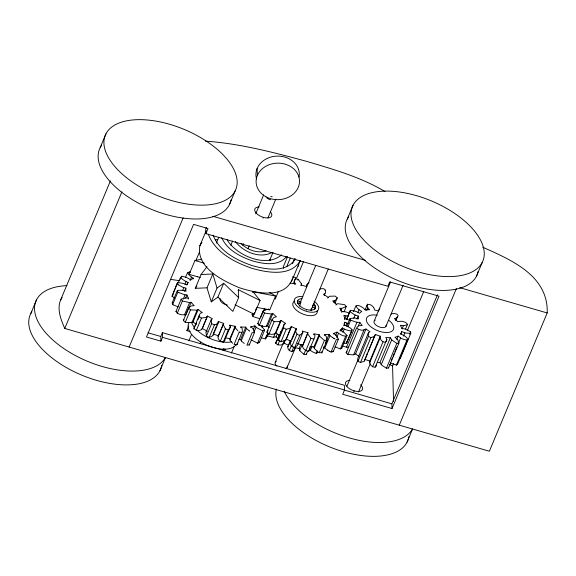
<?xml version="1.0" encoding="UTF-8"?>
<svg xmlns="http://www.w3.org/2000/svg" width="576" height="576" viewBox="0 0 576 576"><rect width="100%" height="100%" fill="white"/><g stroke="black" fill="none" stroke-linecap="round" stroke-linejoin="round"><path stroke-width="0.86" d="M285.127 340.502L284.069 343.03L282.802 344.333A5.004 2.527 22.7 0 1 282.362 344.549C279.605 346.068 273.348 344.066 276.775 340.769M399.463 358.279L400.298 358.229L400.334 357.394M400.334 358.222L410.746 333.331L410.666 331.826L409.658 334.339M237.298 343.03L236.873 344.866L242.388 331.423L242.122 328.342L240.941 326.974L240.617 327.751M376.416 364.45A5.004 2.527 22.7 0 1 376.459 364.774C376.286 369.31 370.613 366.473 369.821 363.355A5.004 2.527 22.7 0 1 369.677 362.844L369.821 361.066L380.232 336.175A23.155 11.693 22.7 0 1 375.336 334.426L368.179 351.533M396.821 343.332L386.417 368.222L388.526 367.992L398.938 343.102L396.821 343.332L392.227 340.315A5.004 2.527 22.7 0 1 391.716 339.79L390.355 337.73A23.155 11.693 22.7 0 1 385.776 337.399L386.784 339.408A5.004 2.527 22.7 0 1 386.87 339.883C386.69 344.434 380.995 341.568 380.225 338.443A5.004 2.527 22.7 0 1 380.081 337.954L380.232 336.175M237.902 330.854L235.404 327.96L235.109 326.268A42.689 21.557 22.7 0 1 229.802 325.166L230.422 326.491L225.223 338.94C224.892 345.11 216.094 340.2 218.484 335.844L223.69 323.395A42.689 21.557 22.7 0 1 218.362 321.422L218.39 322.625L213.185 335.074C211.615 337.09 208.498 338.09 206.431 336.089L211.63 323.647L211.19 319.781L212.465 318.744A42.689 21.557 22.7 0 1 207.547 316.051L202.342 328.493C200.21 332.69 190.217 329.551 195.559 325.462M193.788 328.925L199.598 314.316L200.758 313.013L202.349 312.667A42.689 21.557 22.7 0 1 198.23 309.478L197.093 310.169L191.887 322.618L193.032 321.926L198.23 309.478M324.281 335.462L324.612 334.685L326.268 336.406L327.01 340.394L321.804 352.836L321.833 351.662M321.804 352.836L318.881 352.541M306.576 353.376L306.302 354.442L307.62 351.288M292.471 277.949L292.327 278.834M174.485 298.08L172.044 296.251L177.581 282.485L183.276 283.414L186.674 284.933A42.689 21.557 22.7 0 1 188.107 282.42C185.753 281.592 177.998 277.445 182.282 276.271C185.184 277.121 188.273 277.87 190.555 279.965A42.689 21.557 22.7 0 1 193.392 278.215C190.879 277.214 184.529 271.325 190.368 272.203M172.008 296.446L177.581 282.485M291.312 326.498L290.333 328.126L286.236 329.285L281.038 341.734L285.84 340.049L291.312 326.498A42.689 21.557 22.7 0 0 296.489 328.86L295.646 329.702L290.441 342.144C290.491 344.657 290.707 346.68 294.617 347.666L299.822 335.225L302.746 332.798L302.551 331.106A42.689 21.557 22.7 0 0 307.922 332.654L302.458 346.212C303.3 350.813 310.867 353.65 309.658 347.702M292.27 279.13C284.45 299.614 255.233 292.896 239.335 287.734C222.775 280.757 196.02 267.689 199.822 245.88L206.064 230.94M300.838 285.653L301.522 283.939L301.27 285.098A42.689 21.557 22.7 0 1 306.641 286.654L306.317 287.431M302.458 346.212L307.922 332.654M295.646 329.702C295.351 331.632 296.791 335.448 299.822 335.225M295.524 346.853L294.523 349.25A5.004 2.527 22.7 0 1 294.415 349.646C292.615 353.21 287.669 350.784 287.741 347.256A5.004 2.527 22.7 0 1 287.791 346.838L290.448 340.481M351.173 320.342L356.184 322.15A5.004 2.527 22.7 0 0 356.926 322.279L359.827 322.366A23.155 11.693 22.7 0 0 362.189 325.526L359.46 325.678A5.004 2.527 22.7 0 0 358.92 325.814C353.232 328.486 362.153 331.049 363.456 329.983A5.004 2.527 22.7 0 0 364.032 329.875L365.969 328.997A23.155 11.693 22.7 0 0 370.066 331.769L368.446 332.863A5.004 2.527 22.7 0 0 368.208 333.202L368.417 336.391L357.984 361.224L360.446 362.506L364.104 361.289A5.004 2.527 22.7 0 0 364.399 360.958L367.524 353.088M364.414 360.943L375.336 334.426M110.426 180.871L60.516 300.211C56.794 309.614 61.013 319.766 64.757 328.45L489.377 451.231L547.2 312.955C548.453 275.58 511.243 259.992 482.753 247.19M346.745 319.01L350.446 310.277L355.882 311.407A5.004 2.527 22.7 0 1 356.63 311.71L359.575 313.315A23.155 11.693 22.7 0 1 361.8 311.479L359.021 309.737A5.004 2.527 22.7 0 1 358.459 309.276C353.362 304.546 358.272 304.315 362.83 307.685A5.004 2.527 22.7 0 1 363.427 308.131L365.443 310.154A23.155 11.693 22.7 0 1 369.454 309.722L367.754 307.692A5.004 2.527 22.7 0 1 367.481 307.181C365.328 302.508 371.851 304.186 373.723 307.634M323.906 347.069L323.446 348.098M281.038 341.734L278.388 340.286L283.594 327.838L283.846 324.713L285.71 323.438A42.689 21.557 22.7 0 1 281.146 320.465L275.94 332.914C273.838 335.7 264.089 334.217 268.135 330.286M266.731 332.424L271.994 319.831M334.98 303.228L337.255 297.778L335.045 296.064L329.35 296.294L327.722 298.073M267.977 217.901L275.796 199.116M275.429 361.937L282.881 343.994M30.787 313.574L36.569 299.75M100.181 147.65L105.962 133.819M64.757 328.45L121.889 191.837M129.125 347.062L183.139 217.901M178.114 283.09L180.569 277.315M180.396 279.23L180.72 278.453M181.375 276.898L181.699 276.12M173.203 304.848L172.642 304.567L172.188 302.81L177.394 290.369L182.477 290.232L185.99 291.226A42.689 21.557 22.7 0 1 185.904 288.144L182.981 287.374L178.668 284.99M172.642 304.567L177.847 292.126L177.394 290.369M205.884 233.64L208.015 228.542L193.586 224.366L146.491 336.996L160.92 341.165L160.79 336.478L162.382 332.654L344.383 385.279L344.513 389.974L342.713 394.272L392.018 408.528L439.006 296.186L389.7 281.93L387.886 286.265L205.884 233.64L205.754 228.953L206.366 227.491M185.479 277.481L187.574 272.534M189.086 272.578L189.418 271.8M160.92 341.165L162.518 337.349L162.382 332.654M184.982 284.134L186.019 281.642M201.902 259.193L194.954 260.518L189.173 274.342L200.29 277.56M182.786 290.203L183.823 287.712M196.034 260.237L199.649 251.597M187.927 310.025L185.976 314.69C182.599 315.151 177.797 314.755 175.946 311.58L181.152 299.138L186.091 297.893L188.554 298.332L188.23 299.11M187.135 284.753L188.107 282.42M184.601 291.254L185.904 288.144M190.073 280.483L191.462 277.164M177.192 313.438L182.39 300.989L181.152 299.138M183.319 299.038L185.054 294.883L186.955 294.941A42.689 21.557 22.7 0 0 188.554 298.332M193.068 278.993L193.392 278.215M185.652 298.051L186.955 294.941M159.955 370.735L165.398 357.718M229.349 204.804L235.13 190.98A70.668 35.69 22.7 0 0 152.46 120.578A70.668 35.69 22.7 0 0 124.049 175.644A70.668 35.69 22.7 0 0 235.13 190.98M201.06 274.5L212.803 274.003L207.014 287.834L195.278 288.324L201.06 274.5L207.014 266.623M184.406 315.022L189.612 302.58L191.182 302.249A42.689 21.557 22.7 0 0 194.155 305.676L191.282 305.928L188.568 308.059L190.476 309.881L197.057 310.176M191.851 322.625L185.27 322.33L183.348 320.53L188.554 308.081M188.251 309.247L191.182 302.249M216.331 243.166L218.765 237.355M185.27 322.33L190.476 309.881M190.246 331.61L186.854 330.631L188.755 326.095M188.878 340.812L191.585 334.325M195.926 324.619L196.618 322.956M198.007 319.637L199.742 315.49M230.81 245.239L232.546 241.092M196.243 330.523L201.449 318.074L206.1 317.434L207.547 316.051M207.014 287.834L211.27 301.889L217.051 288.065L223.704 283.255L238.644 297.583L232.862 311.407L217.922 297.079L223.704 283.255M201.78 329.479L206.986 317.03M200.182 343.375L200.722 342.079M206.431 336.089L205.956 332.316L211.363 319.428M242.59 245.218L243.281 243.562M255.722 213.818L263.678 194.81M209.21 337.356L214.416 324.914L216.986 323.878L218.39 322.625M248.148 248.386L249.235 245.794M213.48 333.086L213.804 332.309M214.128 331.531L214.783 329.976M215.107 329.198L216.079 326.866M216.734 325.31L217.706 322.978M218.03 322.2L218.362 321.422M263.03 218.246L263.39 217.375M217.93 336.83L223.69 323.395M238.068 290.606L238.428 289.742L260.057 300.499L254.275 314.323L235.044 304.769M220.241 341.446L225.446 328.997L223.128 324.382M229.478 325.944L229.802 325.166M223.128 342.281L228.334 329.832L229.882 328.205L230.429 326.542M223.178 350.568L223.848 348.97M224.611 350.77L225.281 349.178M232.668 343.267L230.184 340.38L229.903 338.71L235.109 326.268M229.939 339.919L235.145 327.47M252.662 292.594L253.022 291.73L275.544 296.035L269.762 309.859L256.766 307.382M236.866 344.887L234.072 344.52L239.206 332.021M269.532 260.654L273.002 252.36M231.415 353.11L234.122 346.63M244.274 343.476L241.488 341.179L240.588 339.552L245.794 327.11A42.689 21.557 22.7 0 1 240.941 326.974M241.214 340.884L246.42 328.435L245.794 327.11M253.03 316.577L252.079 314.712L252.727 313.157M252.936 316.541L254.671 312.386M255.362 310.73L256.406 308.239M250.56 327.478L250.884 326.7A42.689 21.557 22.7 0 0 254.887 325.865L256.889 327.802L261.648 330.307M253.152 330.012L254.887 325.865M254.506 332.532L252.101 332.726L246.902 345.168L249.307 344.974L254.506 332.532L253.195 328.896L250.884 326.7M253.973 332.179L256.054 327.204M272.023 319.759L273.982 317.34L276.458 316.836A42.689 21.557 22.7 0 1 272.873 313.495L267.674 325.937C264.449 326.909 259.776 326.578 257.717 323.662L262.922 311.22L266.018 309.614L268.819 309.514M260.914 317.074L264.384 308.779M258.487 325.152L258.818 324.374M287.568 256.579L283.363 266.623L283.414 268.294M265.55 310.039L265.882 309.262M259.315 325.505L264.521 313.063L262.922 311.22M286.934 266.09L290.297 258.055M261.871 327.19L262.57 325.534M275.177 299.21L278.431 291.434M250.848 339.653L257.537 343.217L262.793 330.79L264.65 330.084L261.13 325.735M257.587 343.238L259.445 342.533L264.65 330.084M266.321 326.448L271.519 314.006L272.873 313.495M292.522 263.693L294.602 258.718M261.223 337.694L265.306 338.911L267.905 332.69M265.306 338.911L266.465 337.752L268.2 333.605M277.855 338.566A23.155 11.693 22.7 0 1 276.084 336.823L273.593 337.226A5.004 2.527 22.7 0 1 272.916 337.219L267.444 335.952L268.438 333.569M268.942 334.138L274.147 321.696L279.259 321.588L281.146 320.465M291.571 281.405L300.247 260.662C290.671 276.962 267.35 272.671 252.115 268.373C234.662 262.375 215.352 252.518 208.325 234.302M298.145 266.393L298.699 265.054M293.321 283.709L295.402 278.726L298.26 279.324L301.522 283.939M303.394 261.842L296.669 277.913L292.579 276.732M294.905 284.63L295.229 283.853L294.242 281.441L295.402 278.726M273.622 337.226L280.296 321.307M297.936 280.102L298.26 279.324M276.084 336.823L277.142 334.296M275.652 343.498L279.18 335.066M280.238 332.539L280.591 331.697M277.524 339.718L279.187 335.75M284.357 323.95L278.554 337.378L278.388 340.286M277.812 344.959L279.806 340.2M297.324 301.536L297.598 300.888L300.535 301.738A6.509 3.29 22.7 0 0 300.586 303.61L299.498 306.209M297.374 303.408L297.648 302.76L300.586 303.61M282.823 344.318L284.479 340.351M299.902 303.25L315.727 265.493M285.84 340.049L291.038 327.607M287.798 346.824L289.764 342.835M290.117 341.993L290.462 341.15M291.982 339.646L296.489 328.86M289.253 350.712L291.37 345.658M306.346 310.19L306.619 309.542M291.751 346.608L296.95 334.159M291.838 351.641L293.825 346.882M347.27 219.096L353.052 205.265M311.062 310.277L328.277 269.006M302.227 331.884L302.551 331.106M302.882 332.381L297.482 345.348L294.646 347.659M315.029 306.655L315.302 306.007L312.365 305.158M314.633 309.614L314.813 309.182M314.906 308.966L315.353 307.886L312.415 307.037A6.509 3.29 22.7 0 0 312.466 305.417M306.295 354.463L303.883 354.29L300.096 350.914A5.004 2.527 22.7 0 1 299.772 350.41L299.153 348.43L300.809 344.462M299.765 350.381L302.083 344.83M325.274 290.7C324.727 287.352 320.602 288.871 319.435 289.354M324.137 295.466L325.534 292.507L325.598 289.922M303.883 354.29L305.647 350.078M305.726 350.885L310.932 338.436L307.663 333.763M313.632 334.685L313.956 333.907A42.689 21.557 22.7 0 0 319.09 334.534L319.882 336.42L323.28 339.494M308.585 351.475L314.777 337.183L314.892 335.362L313.956 333.907M317.606 352.21C317.354 354.571 312.818 352.109 310.975 350.842A5.004 2.527 22.7 0 1 310.378 350.395L312.012 346.414M317.239 351.288L314.518 348.667L313.884 346.975L319.09 334.534M314.222 348.257L319.428 335.815M333.792 302.436C334.116 300.413 336.679 300.002 337.19 297.95M335.988 305.042L336.312 304.265L338.069 303.725L344.671 304.697L346.27 306.54L343.994 311.983M316.188 353.398L317.246 350.87M319.198 352.764L324.403 340.322L327.01 340.394M325.267 343.454L329.083 334.325A42.689 21.557 22.7 0 1 324.612 334.685M323.359 348.25L323.712 347.407M327.542 350.15L324.785 348.12L329.99 335.678L329.083 334.325M340.668 310.896L341.712 308.405L346.27 306.54M341.683 312.386L342.014 311.609A42.689 21.557 22.7 0 0 339.703 308.16L341.748 308.405M333.31 334.152L333.634 333.374A42.689 21.557 22.7 0 0 337.09 332.064C339.689 334.102 343.915 337.378 347.083 335.556L341.878 347.998L340.358 348.941L335.016 346.795M335.707 335.383L337.09 332.064M336.758 337.522L338.494 333.374M344.354 319.514L344.678 318.73A42.689 21.557 22.7 0 0 343.829 315.468L348.178 316.138M344.887 318.564L345.931 316.073M331.056 352.102L336.262 339.653L338.414 339.199L333.209 351.648L330.962 352.051M339.984 330.854L340.315 330.077A42.689 21.557 22.7 0 0 342.468 327.917C344.844 329.789 347.882 330.365 350.77 330.97C354.96 329.436 346.061 325.519 344.095 325.058L343.771 325.836M341.078 331.236L342.468 327.917M344.081 323.892L344.772 322.236L348.178 323.489M342.144 329.724L342.468 328.946M346.543 319.608L350.446 310.277M342.871 332.402L344.254 329.083M345.766 325.642L346.802 323.158M346.81 326.282L350.064 318.506L354.47 317.952A5.004 2.527 22.7 0 1 355.198 318.046L358.402 318.859A23.155 11.693 22.7 0 1 358.322 316.044L355.147 315.022A5.004 2.527 22.7 0 1 354.377 314.676L349.862 311.537M353.498 311.551L355.939 305.77M347.947 326.765L350.719 320.126L350.064 318.506M340.358 348.941L345.557 336.492M353.765 318.341L355.147 315.022M358.006 312.242L359.05 309.758M343.634 343.008L346.284 343.534L351.54 331.099M346.334 343.541L352.31 329.746M357.026 319.154L358.322 316.044M342.482 345.982L345.737 347.033A5.004 2.527 22.7 0 0 346.514 347.162L356.962 322.279M365.969 328.997L355.558 353.887L353.621 354.766A5.004 2.527 22.7 0 1 353.045 354.874L347.89 354.427L346.133 352.822L356.544 327.931M358.531 325.476L359.827 322.366M365.083 309.874L367.51 304.063M347.89 354.427L358.294 329.537M366.71 310.176L367.754 307.692M353.65 354.758L364.061 329.868M368.46 332.849L358.049 357.739A5.004 2.527 22.7 0 0 357.804 358.092L357.984 361.224M346.99 386.1L358.034 359.698M374.306 320.774L390.557 281.923M360.482 362.506L370.858 337.615L374.53 336.384A5.004 2.527 22.7 0 0 374.81 336.067L374.825 336.053M353.808 391.73L354.168 390.866M369.67 362.822L380.081 337.932M358.481 391.99L370.21 363.931M385.798 326.671L403.085 285.336M372.542 366.84L382.954 341.95M375.113 367.402L386.791 339.43M395.568 320.508L396.634 318.01A5.004 2.527 22.7 0 0 397.03 317.765C401.026 313.322 392.45 313.013 391.442 313.978A5.004 2.527 22.7 0 0 391.003 314.201L391.003 314.201M396.202 319.702L397.498 316.591M386.33 368.179L381.773 365.155A5.004 2.527 22.7 0 1 381.305 364.673L379.951 362.614L390.355 337.73M381.29 364.651L391.694 339.761M396.734 339.386L398.117 336.074L400.673 337.939A5.004 2.527 22.7 0 0 401.364 338.328C408.074 341.849 409.608 339.041 404.395 335.822A5.004 2.527 22.7 0 0 403.726 335.412L400.644 333.986A23.155 11.693 22.7 0 0 401.746 331.589L404.914 332.834A5.004 2.527 22.7 0 0 405.67 333.036L410.746 333.331M402.034 328.961L403.452 325.642A5.004 2.527 22.7 0 0 404.107 325.62C411.581 324.634 403.099 320.724 400.889 321.307A5.004 2.527 22.7 0 0 400.212 321.3L397.721 321.71A23.155 11.693 22.7 0 0 394.394 318.65L396.612 318.024M400.702 334.073L401.746 331.589M391.277 360.317L392.321 357.833M393.012 356.17L394.056 353.686M394.747 352.022L396.828 347.047M398.218 343.728L400.644 337.918M405.648 328.91L407.599 324.245M403.488 336.139L404.878 332.82M393.559 401.458L392.566 366.012L393.61 363.528M407.484 330.336L423.792 291.348M390.269 362.83L390.233 362.808A5.004 2.527 22.7 0 0 390.96 363.218L396.446 365.112L406.85 340.222M396.446 365.112L397.613 364.147L408.024 339.257M392.018 408.528L391.889 403.841L437.486 294.804M399.254 425.174L456.386 288.554M407.052 442.181L412.495 429.163M476.446 276.25L482.227 262.426A70.668 35.69 22.7 0 0 399.557 192.024A70.668 35.69 22.7 0 0 371.138 247.09A70.668 35.69 22.7 0 0 482.227 262.426M199.822 245.88L201.312 243.202M286.92 367.826L295.43 347.609M295.394 258.768C286.661 273.348 265.745 269.467 252.029 265.558C236.513 260.172 219.283 251.388 213.12 235.123M346.133 352.822L347.04 351.619M60.516 300.211L62.122 297.504M286.423 256.658C278.244 266.854 262.771 263.858 251.813 260.683C239.926 256.507 227.074 249.826 221.746 237.73M281.448 254.88C266.357 268.452 235.886 255.29 226.908 239.486M195.278 288.324L196.898 286.178M183.348 320.53L184.025 319.759M313.805 339.012L310.932 338.436M201.629 242.791L201.967 242.395M379.872 308.196L379.39 308.88A5.004 2.527 22.7 0 0 379.282 309.276L378.583 310.954A23.155 11.693 22.7 0 0 374.652 310.097L374.04 308.146A5.004 2.527 22.7 0 0 373.723 307.634M290.441 342.144L291.283 341.302A42.689 21.557 22.7 0 1 286.106 338.94M257.717 323.662L258.329 323.215M272.016 252.497C260.05 258.854 244.022 252.252 235.958 242.309M228.334 329.832L225.446 328.997M211.27 301.889L217.922 297.079M206.158 331.87L207.266 331.186M309.031 282.708L306.562 284.753L306.641 286.654M175.946 311.58L176.537 311.314M277.193 340.51L277.171 340.517A5.004 2.527 22.7 0 0 276.862 340.697M266.112 250.855C257.414 253.771 247.262 249.912 241.135 243.439M324.835 293.81L323.482 294.322A42.689 21.557 22.7 0 1 328.046 297.295M252.079 314.712L252.734 314.539M215.266 239.933L217.699 239.436M172.188 302.81L172.93 302.717M370.894 337.615L368.417 336.391M271.49 314.014L264.521 313.063M334.483 300.78L332.734 300.917A42.689 21.557 22.7 0 1 336.312 304.265M342.014 311.609L344.642 311.602L349.517 313.056M189.612 302.58L182.39 300.989M346.55 347.17L348.703 347.234M205.445 141.134C239.818 143.532 273.362 152.323 306.49 161.33C333.331 169.322 360.763 177.091 384.991 191.527M172.375 294.926L173.11 294.991M242.071 332.446L239.306 332.107M403.423 325.642L400.399 325.296A23.155 11.693 22.7 0 1 401.652 328.378L404.806 328.954A5.004 2.527 22.7 0 1 405.562 329.191L410.63 331.798M344.678 318.73L349.898 320.227M260.057 318.715L253.85 316.908M170.518 279.36L179.604 280.714M185.054 294.883L178.87 292.622M212.839 216.281L365.602 260.446M459.655 287.647L547.2 312.955M194.954 260.518L204.365 263.239M148.054 332.798L160.79 336.478M162.518 337.349L344.513 389.974M344.282 390.074L391.889 403.841M178.25 306.907L173.477 304.978M262.793 330.79L262.31 330.588M214.416 324.914L211.63 323.647M340.315 330.077L343.483 331.826L347.062 335.52M178.776 292.579L178.171 292.284M330.458 351.792L329.918 351.511M392.566 366.012L389.47 364.406M286.236 329.285L283.594 327.838M334.944 338.976L334.375 338.659M329.558 351.324L329.17 351.108M334.289 338.616L333.943 338.422M329.04 351.036L327.586 350.172M333.814 338.35L332.784 337.73M269.561 292.363L275.544 296.035M268.265 308.945L269.762 309.859M332.705 337.68L330.048 335.729M201.449 318.074L198.994 316.476M333.634 333.374L336.283 335.441L338.407 339.17M178.546 284.911L177.257 284.033M249.674 331.164L249.257 330.876M324.36 340.294L323.885 339.955M249.106 330.768L246.42 328.435M318.377 352.166L317.383 351.403M274.147 321.696L271.93 319.975M346.464 341.654L347.105 342.187M265.817 337.111L266.465 337.752M309.355 349.38L310.356 350.374M397.159 363.593L397.613 364.147M341.41 347.4L341.878 347.998M253.022 291.73L260.057 300.499M267.444 335.952L266.954 335.326M269.525 259.495L270.259 260.424M323.878 346.774L324.785 348.12M259.034 341.842L259.445 342.533M235.793 242.057L235.498 241.553M332.986 351.065L333.209 351.648M212.803 274.003L217.051 288.065M249.12 344.016L249.307 344.974M388.454 367.409L388.526 367.992M398.93 343.051L397.663 339.703A5.004 2.527 22.7 0 0 397.224 339.192L394.913 337.241A23.155 11.693 22.7 0 0 398.117 336.074M257.148 168.451L257.35 175.486M238.428 289.742L238.644 297.583M213.185 335.074L213.156 333.864A42.689 21.557 22.7 0 0 218.484 335.844M299.153 348.43A23.155 11.693 22.7 0 1 294.581 347.443M288.706 345.362A23.155 11.693 22.7 0 1 284.069 343.03M290.102 283.226A42.689 21.557 22.7 0 1 295.229 283.853M344.772 322.236A42.689 21.557 22.7 0 1 344.095 325.058M313.884 346.975A42.689 21.557 22.7 0 1 310.054 346.55M302.724 345.103A42.689 21.557 22.7 0 1 297.346 343.548M279.914 335.527A42.689 21.557 22.7 0 1 275.94 332.914M269.172 327.413A42.689 21.557 22.7 0 1 267.674 325.937M311.616 309.074A8.251 4.169 22.7 0 1 311.839 309.427M231.026 199.987A70.668 35.69 22.7 0 1 150.394 208.901A70.668 35.69 22.7 0 1 101.7 145.188M165.398 357.538A70.668 35.69 22.7 0 1 60.79 346.406A70.668 35.69 22.7 0 1 67.003 285.638M161.77 365.177A70.668 35.69 22.7 0 1 82.325 375.379A70.668 35.69 22.7 0 1 31.889 311.717M388.915 320.4A14.573 7.358 22.7 0 1 388.368 332.417A14.573 7.358 22.7 0 1 367.56 323.251A14.573 7.358 22.7 0 1 377.194 315.238M379.951 362.614A23.155 11.693 22.7 0 1 377.424 362.52M369.821 361.066A23.155 11.693 22.7 0 1 364.925 359.309M359.114 356.335A23.155 11.693 22.7 0 1 355.558 353.887M478.123 271.433A70.668 35.69 22.7 0 1 397.483 280.346A70.668 35.69 22.7 0 1 348.79 216.634M412.495 428.983A70.668 35.69 22.7 0 1 348.718 437.76A70.668 35.69 22.7 0 1 284.256 391.248M408.859 436.622A70.668 35.69 22.7 0 1 335.434 449.143A70.668 35.69 22.7 0 1 276.358 389.117M386.158 325.174A6.509 3.29 22.7 0 1 378.353 326.57A6.509 3.29 22.7 0 1 375.221 320.126M314.064 301.162A13.025 6.581 22.7 0 1 314.402 312.077A13.025 6.581 22.7 0 1 295.69 304.502A13.025 6.581 22.7 0 1 302.904 296.647M317.239 310.745A13.025 6.581 22.7 0 1 302.249 313.805A13.025 6.581 22.7 0 1 294.646 301.025M313.733 303.523A9.547 4.824 22.7 0 1 311.522 310.126A9.547 4.824 22.7 0 1 298.829 304.812A9.547 4.824 22.7 0 1 302.011 298.613M299.887 302.112A9.547 4.824 22.7 0 1 301.27 302.076M312.286 306.979A9.547 4.824 22.7 0 1 312.739 307.498M311.062 309.002A6.509 3.29 22.7 0 1 311.098 310.183M270.374 211.838A9.115 4.601 22.7 0 1 267.833 217.951A9.115 4.601 22.7 0 1 255.83 212.695A9.115 4.601 22.7 0 1 259.186 206.942M360.619 384.775A9.115 4.601 22.7 0 1 359.093 391.399A9.115 4.601 22.7 0 1 346.752 386.374A9.115 4.601 22.7 0 1 349.963 380.434M287.194 365.983A6.509 3.29 22.7 0 1 285.588 368.626M276.905 366.113A6.509 3.29 22.7 0 1 276.35 361.289M236.102 344.599A26.05 13.154 22.7 0 1 205.337 344.578A26.05 13.154 22.7 0 1 189.216 322.294M186.854 330.631A26.05 13.154 22.7 0 1 187.675 330.098M231.336 341.928A26.05 13.154 22.7 0 1 197.287 330.415M193.918 326.686A26.05 13.154 22.7 0 1 191.477 322.106M197.316 276.732A42.689 21.557 22.7 0 1 197.791 276.602M240.588 339.552A42.689 21.557 22.7 0 1 238.81 339.559M229.903 338.71A42.689 21.557 22.7 0 1 225.598 337.846M206.95 331.027A42.689 21.557 22.7 0 1 202.342 328.493M196.078 324.331A42.689 21.557 22.7 0 1 193.032 321.926M223.956 348.682A16.495 8.33 22.7 0 1 222.559 349.862M227.318 305.078A6.509 3.29 22.7 0 1 220.176 298.62M256.529 178.877A21.708 18.266 -1.6 0 1 276.718 156.125A21.708 18.266 -1.6 0 1 299.052 177.041M270.59 199.728A6.444 4.702 28.2 0 1 266.789 197.842M272.189 196.834A6.444 1.526 18.9 0 1 270.677 196.394M265.838 196.74A21.708 18.266 -1.6 0 0 299.477 182.34A21.708 18.266 -1.6 0 0 268.121 165.139A21.708 18.266 -1.6 0 0 265.838 196.74"/></g></svg>
